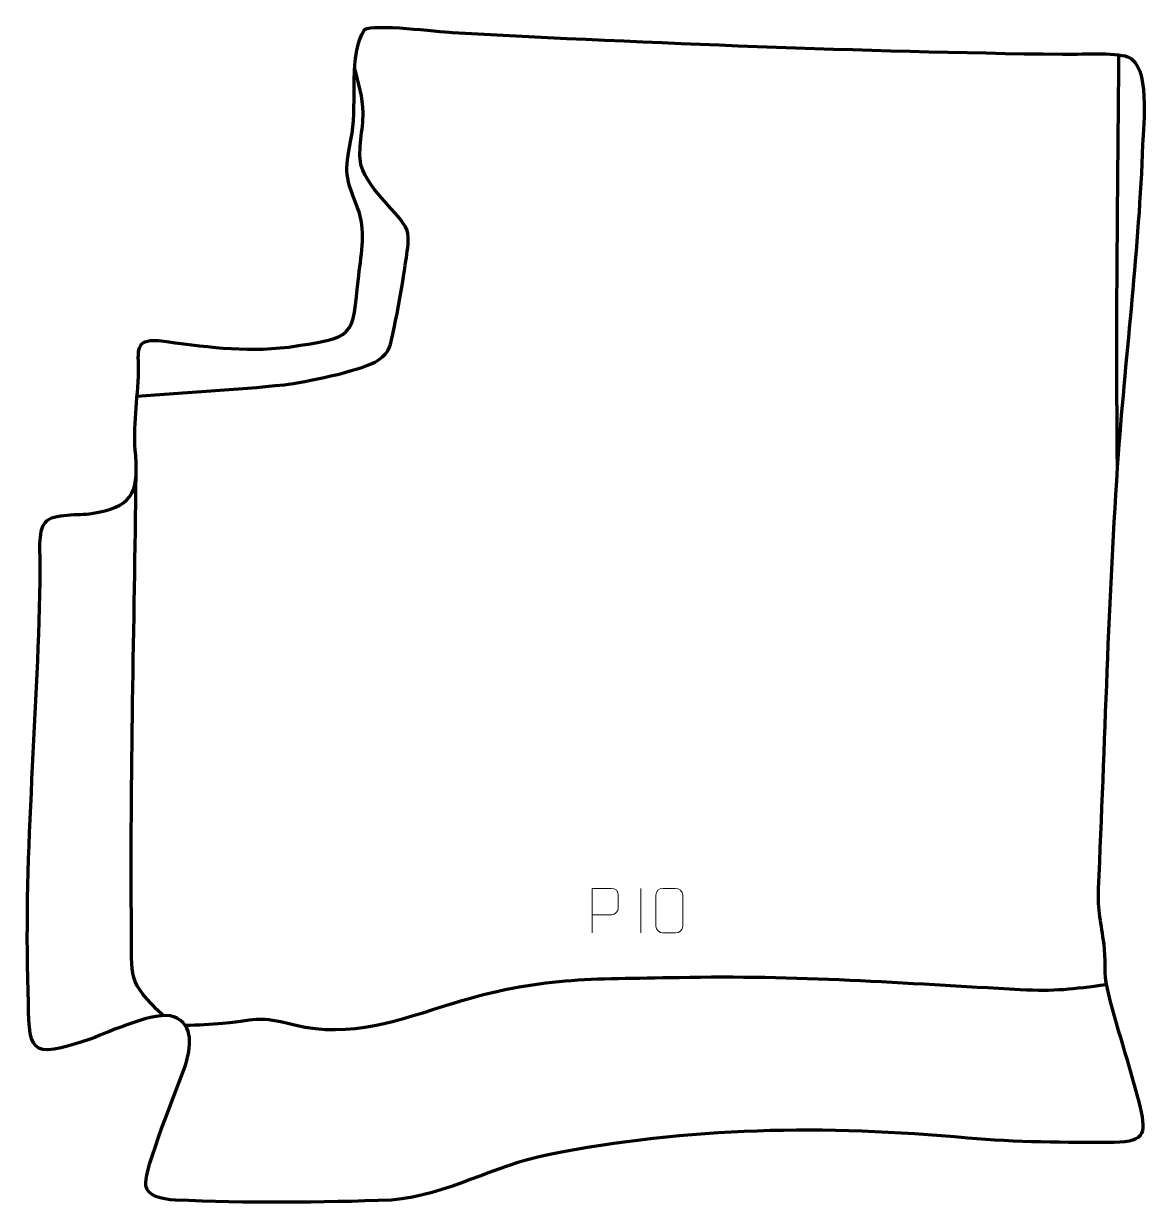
# Model space of a CAD drawing. Header units: millimetres. Extents: x 1116 to 1749, y 1 to 664.
import ezdxf

# ---------------------------------------------------------------- set-up
doc = ezdxf.new("R2010")
doc.units = ezdxf.units.MM
doc.header["$MEASUREMENT"] = 0
doc.layers.add('layer 2', color=7, linetype='Continuous')
doc.layers.add('layer 3', color=7, linetype='Continuous')

msp = doc.modelspace()

# ---------------------------------------------------------------- linework, layer by layer
at = {"layer": 'layer 2', "color": 140, "lineweight": 158}
for points, knots in [([(1730.8714, 646.4858), (1730.4708, 591.7364), (1729.7472, 536.7996), (1729.6847, 482.0717), (1729.6847, 482.0717), (1729.6585, 459.092), (1729.8979, 436.0376), (1730.0125, 413.0503)], [0, 0, 0, 0, 0.33333333, 0.33333333, 0.33333333, 0.33333333, 1, 1, 1, 1]), ([(1179.4539, 454.7249), (1206.7536, 456.8889), (1235.0017, 458.339), (1262.1225, 461.2448), (1262.1225, 461.2448), (1273.967, 462.5139), (1303.0265, 468.7571), (1313.1109, 473.9832), (1313.1109, 473.9832), (1316.4812, 475.8579), (1318.3811, 477.4911), (1320.5845, 480.6385), (1320.5845, 480.6385), (1323.3301, 485.0691), (1329.6987, 525.084), (1330.8095, 532.5784), (1330.8095, 532.5784), (1331.4165, 536.896), (1332.4135, 543.6138), (1331.1716, 547.8236), (1331.1716, 547.8236), (1326.8563, 558.7028), (1310.6508, 568.0525), (1305.1587, 584.7794), (1305.1587, 584.7794), (1303.5525, 592.9908), (1306.4391, 604.9502), (1306.5019, 613.8604), (1306.5019, 613.8604), (1306.3663, 622.5745), (1303.7844, 630.7725), (1301.6861, 639.1497)], [0, 0, 0, 0, 0.11111111, 0.11111111, 0.11111111, 0.11111111, 0.22222222, 0.22222222, 0.22222222, 0.22222222, 0.33333333, 0.33333333, 0.33333333, 0.33333333, 0.44444444, 0.44444444, 0.44444444, 0.44444444, 0.55555556, 0.55555556, 0.55555556, 0.55555556, 0.66666667, 0.66666667, 0.66666667, 0.66666667, 0.77777778, 0.77777778, 0.77777778, 0.77777778, 1, 1, 1, 1]), ([(1194.1292, 106.8935), (1173.6132, 126.316), (1176.6715, 128.344), (1176.3748, 155.7741), (1176.3748, 155.7741), (1175.4614, 240.209), (1178.0548, 326.0503), (1178.9534, 410.6065)], [0, 0, 0, 0, 0.33333333, 0.33333333, 0.33333333, 0.33333333, 1, 1, 1, 1]), ([(1723.9215, 124.2045), (1704.9003, 121.679), (1695.0866, 120.3031), (1675.5428, 121.376), (1675.5428, 121.376), (1611.1108, 124.9251), (1548.6381, 129.5708), (1483.9486, 128.1763), (1483.9486, 128.1763), (1433.721, 127.1317), (1406.0435, 128.7514), (1356.5157, 113.5444), (1356.5157, 113.5444), (1326.6743, 104.2788), (1299.5929, 93.848), (1268.0013, 101.4691), (1268.0013, 101.4691), (1246.2111, 106.7257), (1249.6746, 104.654), (1227.6009, 102.4896), (1227.6009, 102.4896), (1220.5979, 101.803), (1213.6034, 101.5364), (1206.5773, 101.2483)], [0, 0, 0, 0, 0.14285714, 0.14285714, 0.14285714, 0.14285714, 0.28571429, 0.28571429, 0.28571429, 0.28571429, 0.42857143, 0.42857143, 0.42857143, 0.42857143, 0.57142857, 0.57142857, 0.57142857, 0.57142857, 0.71428571, 0.71428571, 0.71428571, 0.71428571, 1, 1, 1, 1])]:
    msp.add_open_spline(points, degree=3, knots=knots, dxfattribs=at)
at = {"layer": 'layer 3', "color": 242, "lineweight": 158}
msp.add_open_spline([(1699.2896, 646.8203), (1585.1466, 648.419), (1470.6554, 652.9028), (1356.6651, 659.029), (1356.6651, 659.029), (1348.1104, 659.5489), (1312.6302, 664.0517), (1307.2106, 660.7066), (1307.2106, 660.7066), (1298.1225, 646.2827), (1303.1877, 620.345), (1300.3192, 602.5674), (1300.3192, 602.5674), (1296.6367, 581.3698), (1295.1697, 581.0739), (1303.3371, 560.6034), (1303.3371, 560.6034), (1308.367, 547.9966), (1305.485, 535.6409), (1303.9887, 522.6203), (1303.9887, 522.6203), (1300.5158, 486.6061), (1301.9172, 488.1527), (1264.7298, 482.3657), (1264.7298, 482.3657), (1238.2113, 479.2244), (1217.4422, 482.8978), (1191.3293, 485.9973), (1191.3293, 485.9973), (1178.027, 486.9896), (1180.3343, 479.8294), (1180.3163, 469.0748), (1180.3163, 469.0748), (1179.8527, 452.3153), (1177.0002, 438.2952), (1178.7059, 421.2054), (1178.7059, 421.2054), (1180.4425, 399.6992), (1175.9235, 392.3802), (1153.9619, 388.8374), (1153.9619, 388.8374), (1147.2766, 387.759), (1132.4536, 389.3124), (1127.9717, 384.1138), (1127.9717, 384.1138), (1123.5899, 379.0311), (1125.1843, 365.2163), (1125.1119, 358.2958), (1125.1119, 358.2958), (1124.2824, 278.9335), (1115.7245, 200.1263), (1118.3002, 120.4454), (1118.3002, 120.4454), (1119.1626, 86.8655), (1117.0451, 81.3416), (1153.6606, 93.8462), (1153.6606, 93.8462), (1164.1967, 97.783), (1189.9529, 109.9204), (1200.2033, 106.2539), (1200.2033, 106.2539), (1211.8411, 101.3193), (1209.5599, 88.9989), (1206.614, 78.9695), (1206.614, 78.9695), (1202.5322, 66.9973), (1182.9719, 20.1457), (1184.4445, 11.2674), (1184.4445, 11.2674), (1185.3957, 5.5322), (1192.8254, 3.6781), (1201.0903, 3.2742), (1201.0903, 3.2742), (1240.3981, 1.3996), (1282.9347, 1.8268), (1322.3118, 3.2347), (1322.3118, 3.2347), (1354.7745, 6.2454), (1378.8184, 22.4478), (1410.4068, 28.736), (1410.4068, 28.736), (1489.5974, 44.3824), (1565.9604, 45.5259), (1646.115, 38.057), (1646.115, 38.057), (1672.876, 35.7443), (1701.5011, 35.4987), (1728.4055, 35.6692), (1728.4055, 35.6692), (1746.613, 35.7846), (1746.4309, 41.5695), (1742.2085, 58.366), (1742.2085, 58.366), (1736.6535, 79.9718), (1729.3396, 101.1356), (1724.2105, 122.8128), (1724.2105, 122.8128), (1722.5992, 129.6227), (1723.5297, 139.0586), (1722.5224, 146.982), (1722.5224, 146.982), (1720.9794, 158.4613), (1718.8971, 166.229), (1719.4289, 178.1468), (1719.4289, 178.1468), (1723.0873, 259.2727), (1725.0103, 341.3446), (1730.6375, 422.2684), (1730.6375, 422.2684), (1735.0313, 480.4909), (1742.2942, 537.7569), (1744.3639, 596.2458), (1744.3639, 596.2458), (1744.756, 607.3276), (1748.7495, 640.6284), (1735.9662, 645.4111), (1735.9662, 645.4111), (1729.0675, 647.9922), (1708.2278, 646.7789), (1699.2896, 646.8203)], degree=3, knots=[0, 0, 0, 0, 0.03225806, 0.03225806, 0.03225806, 0.03225806, 0.06451613, 0.06451613, 0.06451613, 0.06451613, 0.09677419, 0.09677419, 0.09677419, 0.09677419, 0.12903226, 0.12903226, 0.12903226, 0.12903226, 0.16129032, 0.16129032, 0.16129032, 0.16129032, 0.19354839, 0.19354839, 0.19354839, 0.19354839, 0.22580645, 0.22580645, 0.22580645, 0.22580645, 0.25806452, 0.25806452, 0.25806452, 0.25806452, 0.29032258, 0.29032258, 0.29032258, 0.29032258, 0.32258065, 0.32258065, 0.32258065, 0.32258065, 0.35483871, 0.35483871, 0.35483871, 0.35483871, 0.38709677, 0.38709677, 0.38709677, 0.38709677, 0.41935484, 0.41935484, 0.41935484, 0.41935484, 0.4516129, 0.4516129, 0.4516129, 0.4516129, 0.48387097, 0.48387097, 0.48387097, 0.48387097, 0.51612903, 0.51612903, 0.51612903, 0.51612903, 0.5483871, 0.5483871, 0.5483871, 0.5483871, 0.58064516, 0.58064516, 0.58064516, 0.58064516, 0.61290323, 0.61290323, 0.61290323, 0.61290323, 0.64516129, 0.64516129, 0.64516129, 0.64516129, 0.67741935, 0.67741935, 0.67741935, 0.67741935, 0.70967742, 0.70967742, 0.70967742, 0.70967742, 0.74193548, 0.74193548, 0.74193548, 0.74193548, 0.77419355, 0.77419355, 0.77419355, 0.77419355, 0.80645161, 0.80645161, 0.80645161, 0.80645161, 0.83870968, 0.83870968, 0.83870968, 0.83870968, 0.87096774, 0.87096774, 0.87096774, 0.87096774, 0.90322581, 0.90322581, 0.90322581, 0.90322581, 0.93548387, 0.93548387, 0.93548387, 0.93548387, 1, 1, 1, 1], dxfattribs=at)
at = {"layer": 'layer 3', "color": 250, "lineweight": 9}
for points, knots in [([(1435.1639, 153.3817), (1435.1639, 153.3817), (1435.1639, 178.3353), (1435.1639, 178.3353), (1435.1639, 178.3353), (1438.7589, 178.3353), (1442.3542, 178.3353), (1445.9496, 178.3353), (1445.9496, 178.3353), (1448.2748, 178.2974), (1449.8322, 176.8073), (1449.828, 174.4412), (1449.828, 174.4412), (1449.8276, 172.4055), (1449.8276, 169.3462), (1449.828, 167.3102), (1449.828, 167.3102), (1449.8215, 165.4348), (1448.0093, 163.4929), (1445.9997, 163.4738), (1445.9997, 163.4738), (1445.9997, 163.4738), (1435.1639, 163.4738), (1435.1639, 163.4738)], [0, 0, 0, 0, 0.14285714, 0.14285714, 0.14285714, 0.14285714, 0.28571429, 0.28571429, 0.28571429, 0.28571429, 0.42857143, 0.42857143, 0.42857143, 0.42857143, 0.57142857, 0.57142857, 0.57142857, 0.57142857, 0.71428571, 0.71428571, 0.71428571, 0.71428571, 1, 1, 1, 1]), ([(1474.9153, 178.3578), (1477.2814, 178.3578), (1479.6479, 178.3578), (1482.0144, 178.3578), (1482.0144, 178.3578), (1483.9949, 178.3934), (1486.0209, 176.8991), (1486.048, 174.457), (1486.048, 174.457), (1486.0476, 168.6996), (1486.0476, 162.9418), (1486.048, 157.1836), (1486.048, 157.1836), (1485.9059, 154.856), (1484.1995, 153.3737), (1482.0144, 153.3629), (1482.0144, 153.3629), (1479.642, 153.3633), (1477.2696, 153.3633), (1474.8976, 153.3629), (1474.8976, 153.3629), (1472.9391, 153.2573), (1470.9327, 155.1452), (1470.9441, 157.1662), (1470.9441, 157.1662), (1470.9445, 162.9468), (1470.9445, 168.7271), (1470.9441, 174.5069), (1470.9441, 174.5069), (1470.9484, 176.6489), (1472.7255, 178.3714), (1474.9153, 178.3578)], [0, 0, 0, 0, 0.11111111, 0.11111111, 0.11111111, 0.11111111, 0.22222222, 0.22222222, 0.22222222, 0.22222222, 0.33333333, 0.33333333, 0.33333333, 0.33333333, 0.44444444, 0.44444444, 0.44444444, 0.44444444, 0.55555556, 0.55555556, 0.55555556, 0.55555556, 0.66666667, 0.66666667, 0.66666667, 0.66666667, 0.77777778, 0.77777778, 0.77777778, 0.77777778, 1, 1, 1, 1])]:
    msp.add_open_spline(points, degree=3, knots=knots, dxfattribs=at)
msp.add_open_spline([(1462.496, 178.3456), (1462.496, 178.3456), (1462.496, 153.3715), (1462.496, 153.3715)], degree=3, dxfattribs=at)

doc.saveas('drawing.dxf')
